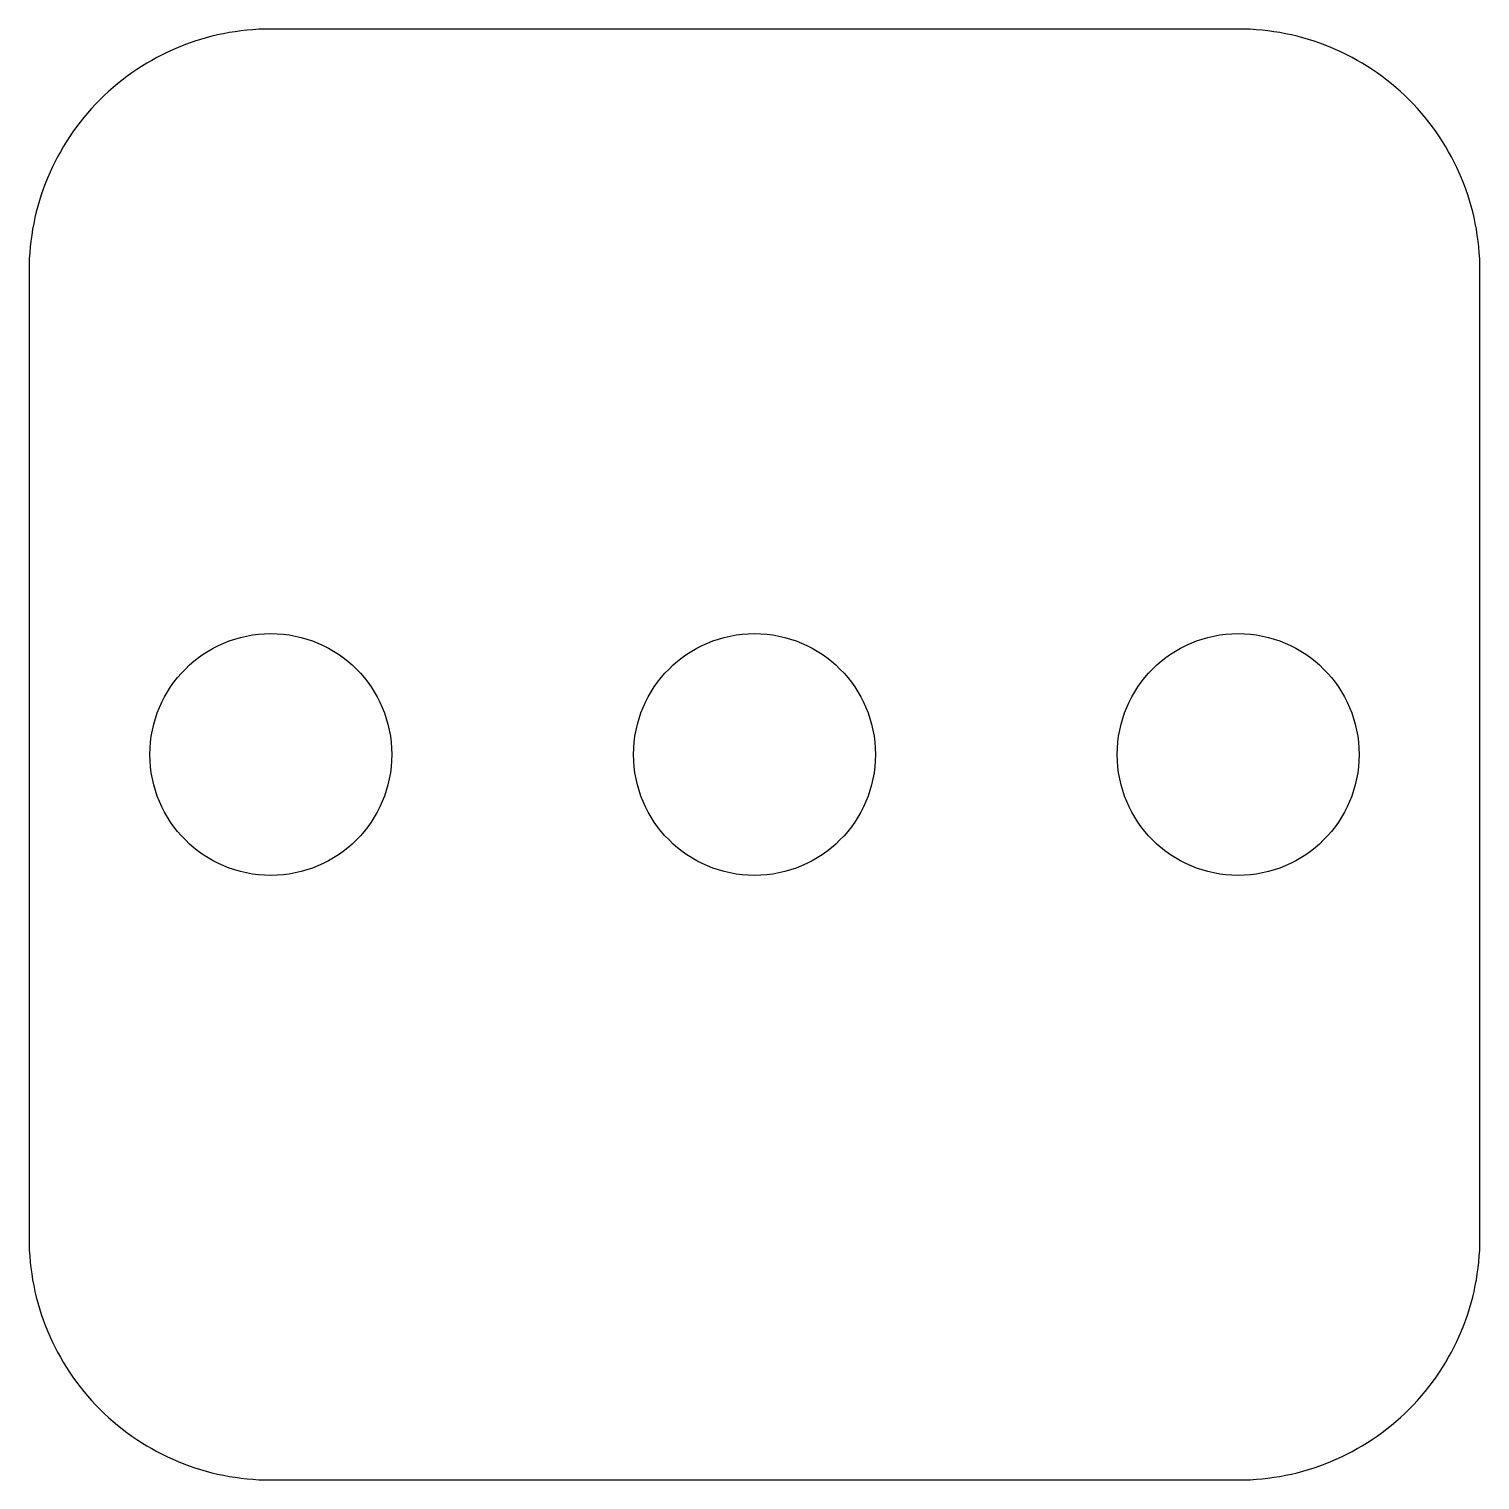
# Model space of a CAD drawing. Extents: x -0.75 to 0.75, y -0.75 to 0.75.
import ezdxf

# ---------------------------------------------------------------- set-up
doc = ezdxf.new("R2010")
doc.units = 0
doc.layers.get('0').update_dxf_attribs({"linetype": 'CONTINUOUS'})

msp = doc.modelspace()

# ---------------------------------------------------------------- linework, layer by layer
msp.add_lwpolyline([(-0.75, -0.5, 0.414214), (-0.5, -0.75), (0.5, -0.75, 0.414214), (0.75, -0.5), (0.75, 0.5, 0.414214), (0.5, 0.75), (-0.5, 0.75, 0.414214), (-0.75, 0.5)], format="xyb", close=True)
for centre in [(-0.5, 0), (0, 0), (0.5, 0)]:
    msp.add_circle(centre, 0.125)

doc.saveas('drawing.dxf')
